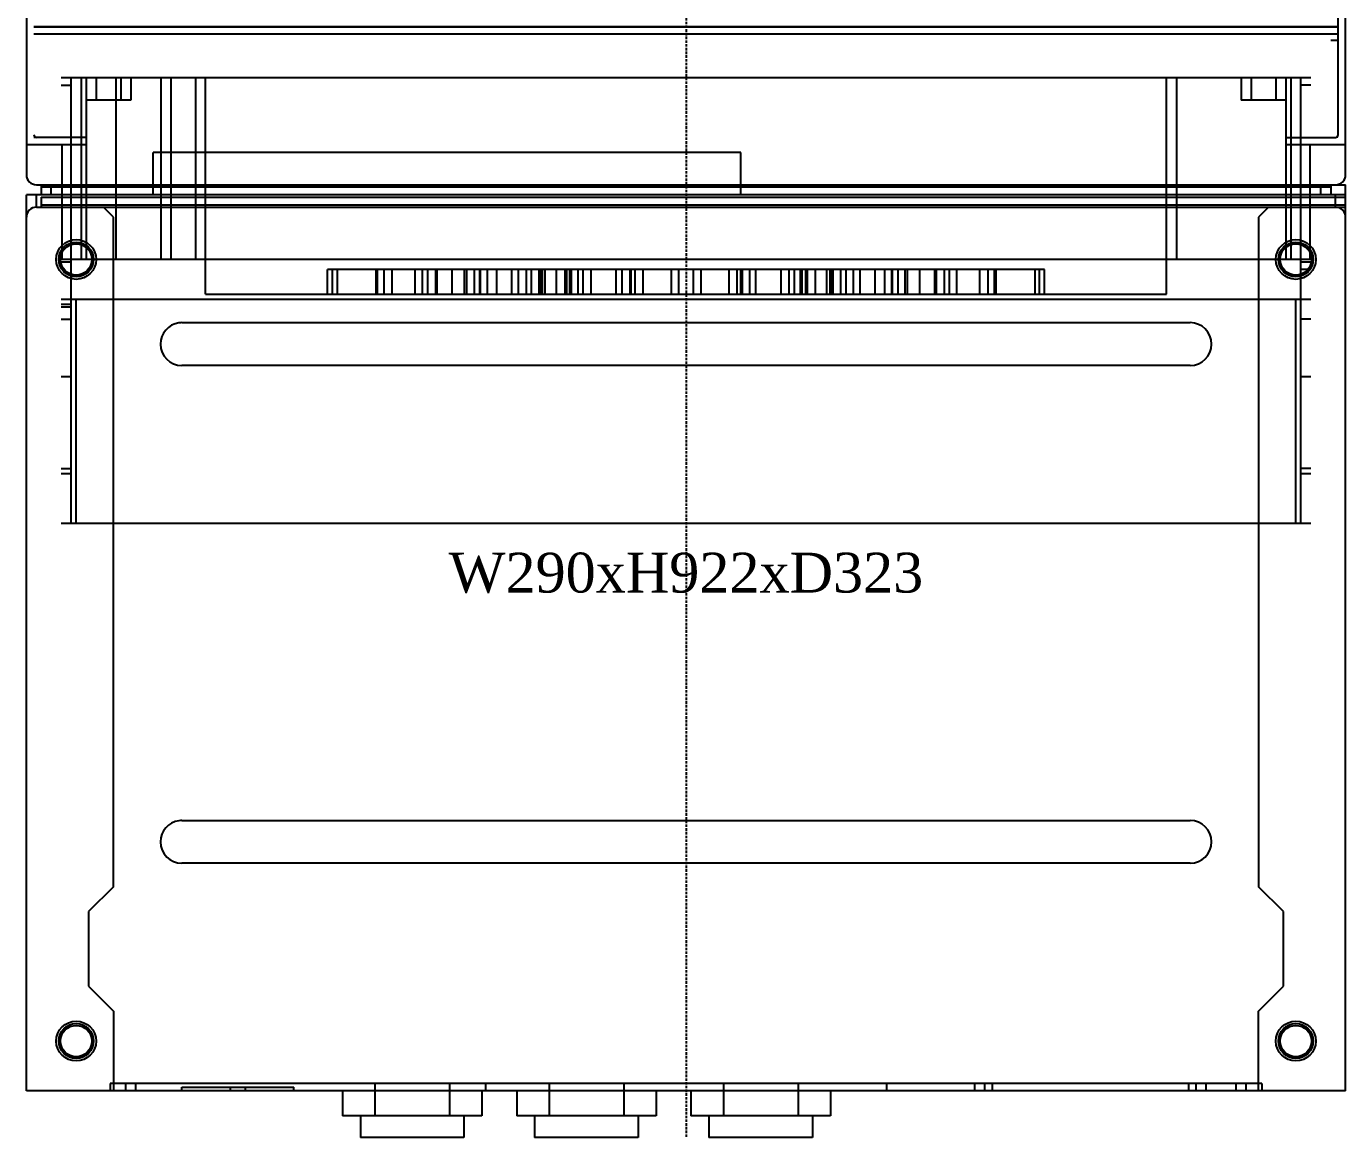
# Model space of a CAD drawing. Extents: x 0 to 290, y 0 to 931.
# Drawn here: x 12.5 to 277.5, y 0 to 223.2 of the extents above; entities that cross this region are included whole.
import ezdxf

# ---------------------------------------------------------------- set-up
doc = ezdxf.new("R2010")
doc.units = 0
doc.linetypes.add('DASHED', pattern=[0.75, 0.5, -0.25])
doc.layers.add('-15N-THT. THIẾT BỊ ĐÓNG MỞ', color=40, linetype='CONTINUOUS')
doc.styles.add('- 04.0', font='times.ttf', dxfattribs={"height": 4})

# ---------------------------------------------------------------- blocks, each defined once
blk = doc.blocks.new('06 - N - SC VSD ATV630D55~D90N4')
at = {"layer": '-15N-THT. THIẾT BỊ ĐÓNG MỞ', "color": 6, "linetype": 'DASHED'}
blk.add_line((0, 465.7), (0, -465.7), dxfattribs=at)
at = {"layer": '-15N-THT. THIẾT BỊ ĐÓNG MỞ'}
for p, q in [((-132.5, 429.99), (-132.5, -272.3)), ((132.5, -272.3), (132.5, 429.99)), ((131, -264.3), (131, -229.55)), ((-131, -242.49), (131, -242.49)), ((-131, -242.55), (-131, -242.55)), ((-131, -242.55), (131, -242.55)), ((-131, -242.55), (131, -242.55)), ((131, -242.55), (131, -242.55)), ((-131, -244), (-131, -244)), ((-131, -244), (131, -244)), ((129.5, -245.26), (129.5, -245.26)), ((129.5, -245.26), (131, -245.26)), ((131, -244), (131, -244)), ((131, -245.26), (131, -245.26)), ((125.5, -252.8), (-125.5, -252.8)), ((-125.5, -252.8), (-125.5, -252.8)), ((-125.5, -254.3), (-125.5, -254.3)), ((-125.5, -254.3), (-123.5, -254.3)), ((-123.5, -252.8), (-123.5, -252.8)), ((-123.5, -342.3), (-123.5, -252.8)), ((-123.5, -254.3), (-123.5, -254.3)), ((-121.5, -252.8), (-121.5, -252.8)), ((-121.5, -252.8), (-121.5, -289.3)), ((-120.5, -252.8), (-120.5, -289.3)), ((-118.5, -252.8), (-118.5, -257.3)), ((-114.5, -252.8), (-114.5, -289.3)), ((-113.5, -252.8), (-113.5, -257.3)), ((-111.5, -252.8), (-111.5, -257.3)), ((-105.5, -252.8), (-105.5, -289.3)), ((-103.5, -252.8), (-103.5, -289.3)), ((-98.5, -252.8), (-98.5, -252.8)), ((-98.5, -252.8), (-98.5, -289.3)), ((-96.5, -252.8), (-96.5, -252.8)), ((-96.5, -296.3), (-96.5, -252.8)), ((96.5, -252.8), (96.5, -252.8)), ((96.5, -296.3), (96.5, -252.8)), ((98.5, -252.8), (98.5, -252.8)), ((98.5, -252.8), (98.5, -289.3)), ((111.5, -252.8), (111.5, -257.3)), ((113.5, -252.8), (113.5, -257.3)), ((118.5, -252.8), (118.5, -257.3)), ((120.5, -252.8), (120.5, -289.3)), ((121.5, -252.8), (121.5, -252.8)), ((121.5, -252.8), (121.5, -289.3)), ((123.5, -252.8), (123.5, -252.8)), ((123.5, -342.3), (123.5, -252.8)), ((123.5, -254.3), (123.5, -254.3)), ((125.5, -254.3), (123.5, -254.3)), ((125.5, -252.8), (125.5, -252.8)), ((125.5, -254.3), (125.5, -254.3)), ((-111.5, -257.3), (-120.5, -257.3)), ((113.5, -257.3), (111.5, -257.3)), ((120.5, -257.3), (113.5, -257.3)), ((-131, -264.3), (-131, -264.3)), ((-120.5, -264.8), (-131, -264.8)), ((-131, -264.8), (-131, -264.8)), ((-130.5, -264.8), (-130.5, -264.8)), ((-120.5, -264.8), (-120.5, -264.8)), ((120.5, -264.8), (130.5, -264.8)), ((120.5, -264.8), (120.5, -264.8)), ((129.5, -264.8), (129.5, -264.8)), ((130.5, -264.8), (130.5, -264.8)), ((131, -264.3), (131, -264.3)), ((-132.5, -266.3), (-132.5, -266.3)), ((-120.5, -266.3), (-132.5, -266.3)), ((-125.33, -289.3), (-125.33, -266.3)), ((-120.5, -266.3), (-120.5, -266.3)), ((132.5, -266.3), (120.5, -266.3)), ((120.5, -266.3), (120.5, -266.3)), ((125.33, -266.3), (125.33, -289.3)), ((132.5, -266.3), (132.5, -266.3)), ((11, -267.8), (-107, -267.8)), ((-107, -267.8), (-107, -267.8)), ((-107, -276.3), (-107, -267.8)), ((11, -267.8), (11, -267.8)), ((11, -276.3), (11, -267.8)), ((-132.5, -272.3), (-132.5, -272.3)), ((132.5, -272.3), (132.5, -272.3)), ((-130.5, -274.3), (-130.5, -274.3)), ((-130.5, -274.3), (132.5, -274.3)), ((-129.5, -274.3), (-129.5, -274.3)), ((-129.5, -274.3), (-129.5, -276.3)), ((-129.5, -274.8), (-129.5, -274.8)), ((129.5, -274.8), (-129.5, -274.8)), ((-127.5, -276.3), (-127.5, -274.8)), ((-107, -274.8), (-107, -274.8)), ((11, -274.8), (11, -274.8)), ((127.5, -276.3), (127.5, -274.8)), ((129.5, -274.3), (129.5, -276.3)), ((129.5, -274.8), (129.5, -274.8)), ((130.5, -274.3), (130.5, -274.3)), ((132.5, -274.3), (132.5, -274.3)), ((132.5, -276.24), (132.5, -274.3)), ((-132.5, -280.8), (-132.5, -276.3)), ((-132.5, -276.3), (-132.5, -276.3)), ((132.5, -276.3), (-132.5, -276.3)), ((-131, -276.3), (-131, -276.3)), ((-130.5, -278.8), (-130.5, -276.3)), ((-130.5, -276.3), (-130.5, -276.3)), ((-129.5, -276.3), (-129.5, -276.3)), ((-129.5, -276.8), (132.5, -276.8)), ((-129.5, -276.8), (-129.5, -278.8)), ((-129.5, -276.8), (-129.5, -276.8)), ((-107, -276.3), (-107, -276.3)), ((11, -276.3), (11, -276.3)), ((129.5, -276.24), (132.5, -276.24)), ((129.5, -276.3), (129.5, -276.3)), ((130.5, -278.8), (130.5, -276.3)), ((130.5, -276.3), (130.5, -276.3)), ((131, -276.3), (131, -276.3)), ((132.5, -276.3), (132.5, -276.3)), ((132.5, -456.3), (132.5, -276.3)), ((132.5, -276.8), (132.5, -276.8)), ((-132.5, -456.3), (-132.5, -280.8)), ((-132.5, -280.8), (-132.5, -280.8)), ((-130.5, -278.8), (-130.5, -278.8)), ((-130.5, -278.8), (132.5, -278.8)), ((-129.5, -278.3), (-129.5, -278.3)), ((-129.5, -278.3), (132.5, -278.3)), ((-129.5, -278.8), (-129.5, -278.8)), ((-115, -280.8), (-117, -278.8)), ((-117, -278.8), (-117, -278.8)), ((-115, -415.3), (-115, -280.8)), ((-115, -280.8), (-115, -280.8)), ((117, -278.8), (115, -280.8)), ((115, -280.8), (115, -415.3)), ((115, -280.8), (115, -280.8)), ((117, -278.8), (117, -278.8)), ((130.5, -278.8), (130.5, -278.8)), ((132.5, -278.3), (132.5, -278.3)), ((132.5, -278.8), (132.5, -278.8)), ((132.5, -280.8), (132.5, -280.8)), ((-126.5, -289.3), (-126.5, -289.3)), ((-126, -289.3), (-126, -289.3)), ((-125.65, -289.3), (-125.65, -289.3)), ((-125.5, -289.3), (-125.5, -289.3)), ((125.5, -289.3), (-125.5, -289.3)), ((-125.5, -289.8), (-123.5, -289.8)), ((-123.5, -289.3), (-123.5, -289.3)), ((-121.5, -289.3), (-121.5, -289.3)), ((-119.35, -289.3), (-119.35, -289.3)), ((-119, -289.3), (-119, -289.3)), ((-118.5, -289.3), (-118.5, -289.3)), ((-98.5, -289.3), (-98.5, -289.3)), ((-72, -296.3), (-72, -291.3)), ((72, -291.3), (-72, -291.3)), ((-72, -291.3), (-72, -291.3)), ((-71, -296.3), (-71, -291.3)), ((-70.05, -291.3), (-70.05, -296.3)), ((-62.22, -296.3), (-62.22, -291.3)), ((-62, -296.3), (-62, -291.3)), ((-60.72, -291.3), (-60.72, -296.3)), ((-59, -296.3), (-59, -291.3)), ((-54.43, -296.3), (-54.43, -291.3)), ((-52.93, -296.3), (-52.93, -291.3)), ((-51.83, -296.3), (-51.83, -291.3)), ((-50.33, -291.3), (-50.33, -296.3)), ((-50, -296.3), (-50, -291.3)), ((-47, -296.3), (-47, -291.3)), ((-44.52, -296.3), (-44.52, -291.3)), ((-44.03, -296.3), (-44.03, -291.3)), ((-42.53, -291.3), (-42.53, -296.3)), ((-41.43, -296.3), (-41.43, -291.3)), ((-41.38, -291.3), (-41.38, -296.3)), ((-39.93, -291.3), (-39.93, -296.3)), ((-38, -296.3), (-38, -291.3)), ((-35, -296.3), (-35, -291.3)), ((-33.63, -296.3), (-33.63, -291.3)), ((-32.13, -291.3), (-32.13, -296.3)), ((-31.03, -296.3), (-31.03, -291.3)), ((-29.53, -291.3), (-29.53, -296.3)), ((-29.28, -291.3), (-29.28, -296.3)), ((-28.89, -291.3), (-28.89, -296.3)), ((-28.28, -296.3), (-28.28, -291.3)), ((-26, -296.3), (-26, -291.3)), ((-24.31, -291.3), (-24.31, -296.3)), ((-23.99, -291.3), (-23.99, -296.3)), ((-23.31, -296.3), (-23.31, -291.3)), ((-23.23, -296.3), (-23.23, -291.3)), ((-23, -296.3), (-23, -291.3)), ((-21.73, -291.3), (-21.73, -296.3)), ((-20.63, -296.3), (-20.63, -291.3)), ((-19.13, -291.3), (-19.13, -296.3)), ((-14, -296.3), (-14, -291.3)), ((-12.8, -296.3), (-12.8, -291.3)), ((-11.3, -291.3), (-11.3, -296.3)), ((-11, -296.3), (-11, -291.3)), ((-10.19, -296.3), (-10.19, -291.3)), ((-8.69, -291.3), (-8.69, -296.3)), ((-3, -291.3), (-3, -296.3)), ((-1.5, -291.3), (-1.5, -291.3)), ((-1.5, -291.3), (-1.5, -296.3)), ((1.5, -291.3), (1.5, -291.3)), ((1.5, -296.3), (1.5, -291.3)), ((3, -291.3), (3, -296.3)), ((8.69, -296.3), (8.69, -291.3)), ((10.19, -291.3), (10.19, -296.3)), ((11, -296.3), (11, -291.3)), ((11.3, -291.3), (11.3, -296.3)), ((12.8, -296.3), (12.8, -291.3)), ((14, -296.3), (14, -291.3)), ((19.13, -296.3), (19.13, -291.3)), ((20.63, -291.3), (20.63, -296.3)), ((21.73, -291.3), (21.73, -296.3)), ((23, -296.3), (23, -291.3)), ((23.23, -296.3), (23.23, -291.3)), ((23.31, -296.3), (23.31, -291.3)), ((23.99, -291.3), (23.99, -296.3)), ((24.31, -291.3), (24.31, -296.3)), ((26, -296.3), (26, -291.3)), ((28.28, -296.3), (28.28, -291.3)), ((28.89, -291.3), (28.89, -296.3)), ((29.28, -296.3), (29.28, -291.3)), ((29.53, -296.3), (29.53, -291.3)), ((31.03, -291.3), (31.03, -296.3)), ((32.13, -291.3), (32.13, -296.3)), ((33.63, -296.3), (33.63, -291.3)), ((35, -296.3), (35, -291.3)), ((38, -296.3), (38, -291.3)), ((39.93, -296.3), (39.93, -291.3)), ((41.38, -296.3), (41.38, -291.3)), ((41.43, -291.3), (41.43, -296.3)), ((42.53, -291.3), (42.53, -296.3)), ((44.03, -296.3), (44.03, -291.3)), ((44.52, -296.3), (44.52, -291.3)), ((47, -296.3), (47, -291.3)), ((50, -296.3), (50, -291.3)), ((50.33, -296.3), (50.33, -291.3)), ((51.83, -291.3), (51.83, -296.3)), ((52.93, -296.3), (52.93, -291.3)), ((54.43, -296.3), (54.43, -291.3)), ((59, -296.3), (59, -291.3)), ((60.72, -296.3), (60.72, -291.3)), ((62, -296.3), (62, -291.3)), ((62.22, -291.3), (62.22, -296.3)), ((70.05, -291.3), (70.05, -296.3)), ((71, -296.3), (71, -291.3)), ((72, -291.3), (72, -291.3)), ((72, -296.3), (72, -291.3)), ((98.5, -289.3), (98.5, -289.3)), ((118.5, -289.3), (118.5, -289.3)), ((119, -289.3), (119, -289.3)), ((119.35, -289.3), (119.35, -289.3)), ((121.5, -289.3), (121.5, -289.3)), ((123.5, -289.3), (123.5, -289.3)), ((123.5, -289.8), (125.5, -289.8)), ((125.5, -291.3), (123.5, -291.3)), ((125.5, -289.3), (125.5, -289.3)), ((125.65, -289.3), (125.65, -289.3)), ((126, -289.3), (126, -289.3)), ((126.5, -289.3), (126.5, -289.3)), ((-96.5, -296.3), (96.5, -296.3)), ((-96.5, -296.3), (-96.5, -296.3)), ((-72, -296.3), (-72, -296.3)), ((-1.5, -296.3), (-1.5, -296.3)), ((1.5, -296.3), (1.5, -296.3)), ((72, -296.3), (72, -296.3)), ((96.5, -296.3), (96.5, -296.3)), ((-125.5, -297.3), (125.5, -297.3)), ((-125.5, -297.3), (-125.5, -297.3)), ((-125.5, -298.3), (-125.5, -298.3)), ((-125.5, -298.3), (-123.5, -298.3)), ((-125.5, -298.8), (-123.5, -298.8)), ((-125.5, -298.8), (-125.5, -298.8)), ((-123.5, -297.3), (-123.5, -297.3)), ((-123.5, -298.3), (-123.5, -298.3)), ((-123.5, -298.8), (-123.5, -298.8)), ((-122.5, -342.3), (-122.5, -297.3)), ((122.5, -342.3), (122.5, -297.3)), ((123.5, -297.3), (123.5, -297.3)), ((125.5, -297.3), (125.5, -297.3)), ((-125.5, -301.3), (-125.5, -301.3)), ((-125.5, -301.3), (-123.5, -301.3)), ((-123.5, -301.3), (-123.5, -301.3)), ((-101.85, -302.04), (-101.85, -302.04)), ((-101.25, -302), (101.25, -302)), ((-101.25, -302), (-101.25, -302)), ((101.25, -302), (101.25, -302)), ((123.5, -301.3), (123.5, -301.3)), ((125.5, -301.3), (123.5, -301.3)), ((125.5, -301.3), (125.5, -301.3)), ((-105.55, -306.3), (-105.55, -306.3)), ((105.55, -306.3), (105.55, -306.3)), ((-101.25, -310.6), (-101.25, -310.6)), ((101.25, -310.6), (-101.25, -310.6)), ((101.25, -310.6), (101.25, -310.6)), ((101.6, -310.59), (101.6, -310.59)), ((-125.5, -312.8), (-123.5, -312.8)), ((123.5, -312.8), (125.5, -312.8)), ((-125.5, -331.3), (-123.5, -331.3)), ((-125.5, -332.3), (-123.5, -332.3)), ((125.5, -331.3), (123.5, -331.3)), ((123.5, -332.3), (125.5, -332.3)), ((-125.5, -342.3), (125.5, -342.3)), ((-125.5, -342.3), (-125.5, -342.3)), ((-123.5, -342.3), (-123.5, -342.3)), ((123.5, -342.3), (123.5, -342.3)), ((125.5, -342.3), (125.5, -342.3)), ((-101.85, -402.04), (-101.85, -402.04)), ((-101.25, -402), (101.25, -402)), ((-101.25, -402), (-101.25, -402)), ((101.25, -402), (101.25, -402)), ((-105.55, -406.3), (-105.55, -406.3)), ((105.55, -406.3), (105.55, -406.3)), ((101.25, -410.6), (-101.25, -410.6)), ((-101.25, -410.6), (-101.25, -410.6)), ((101.25, -410.6), (101.25, -410.6)), ((101.6, -410.59), (101.6, -410.59)), ((-115, -415.3), (-120, -420.3)), ((-115, -415.3), (-115, -415.3)), ((120, -420.3), (115, -415.3)), ((115, -415.3), (115, -415.3)), ((-120, -420.3), (-120, -435.3)), ((-120, -420.3), (-120, -420.3)), ((120, -435.3), (120, -420.3)), ((120, -420.3), (120, -420.3)), ((-120, -435.3), (-115, -440.3)), ((-120, -435.3), (-120, -435.3)), ((115, -440.3), (120, -435.3)), ((120, -435.3), (120, -435.3)), ((-115, -440.3), (-115, -456.3)), ((-115, -440.3), (-115, -440.3)), ((115, -456.3), (115, -440.3)), ((115, -440.3), (115, -440.3)), ((-119.35, -446.3), (-119.35, -446.3)), ((-119, -446.3), (-119, -446.3)), ((-118.5, -446.3), (-118.5, -446.3)), ((118.5, -446.3), (118.5, -446.3)), ((119, -446.3), (119, -446.3)), ((119.35, -446.3), (119.35, -446.3)), ((125.65, -446.3), (125.65, -446.3)), ((126, -446.3), (126, -446.3)), ((126.5, -446.3), (126.5, -446.3)), ((132.5, -446.3), (132.5, -446.3)), ((-115.7, -454.8), (-115.7, -456.3)), ((115.7, -454.8), (-115.7, -454.8)), ((-112.5, -456.3), (-112.5, -454.8)), ((-112.5, -454.8), (-112.5, -454.8)), ((-110.5, -456.3), (-110.5, -454.8)), ((-101.25, -455.55), (-78.75, -455.55)), ((-101.25, -456.3), (-101.25, -455.55)), ((-91.5, -455.55), (-91.5, -455.55)), ((-91.5, -456.3), (-91.5, -455.55)), ((-88.5, -456.3), (-88.5, -455.55)), ((-88.5, -455.55), (-88.5, -455.55)), ((-78.75, -456.3), (-78.75, -455.55)), ((-62.5, -454.8), (-62.5, -461.3)), ((-47.5, -454.8), (-47.5, -461.3)), ((-40.3, -454.8), (-40.3, -456.3)), ((-27.5, -454.8), (-27.5, -461.3)), ((-12.5, -454.8), (-12.5, -461.3)), ((7.5, -454.8), (7.5, -461.3)), ((22.5, -454.8), (22.5, -461.3)), ((40.3, -454.8), (40.3, -456.3)), ((58, -456.3), (58, -454.8)), ((60, -456.3), (60, -454.8)), ((60, -454.8), (60, -454.8)), ((61.5, -454.8), (61.5, -456.3)), ((101, -456.3), (101, -454.8)), ((102.5, -456.3), (102.5, -454.8)), ((102.5, -454.8), (102.5, -454.8)), ((104.5, -456.3), (104.5, -454.8)), ((110.5, -456.3), (110.5, -454.8)), ((112.5, -456.3), (112.5, -454.8)), ((112.5, -454.8), (112.5, -454.8)), ((115, -454.3), (115, -454.3)), ((115.7, -454.8), (115.7, -456.3)), ((132.5, -456.3), (-132.5, -456.3)), ((-115, -456.3), (-115, -456.3)), ((-112.5, -456.3), (-112.5, -456.3)), ((-91.5, -456.3), (-91.5, -456.3)), ((-88.5, -456.3), (-88.5, -456.3)), ((-69, -456.3), (-69, -461.3)), ((-41, -456.3), (-41, -461.3)), ((-34, -456.3), (-34, -461.3)), ((-6, -456.3), (-6, -461.3)), ((1, -456.3), (1, -461.3)), ((29, -456.3), (29, -461.3)), ((60, -456.3), (60, -456.3)), ((102.5, -456.3), (102.5, -456.3)), ((112.5, -456.3), (112.5, -456.3)), ((115, -456.3), (115, -456.3)), ((122.5, -456.3), (122.5, -456.3)), ((-41, -461.3), (-69, -461.3)), ((-65.4, -461.3), (-65.4, -465.7)), ((-44.6, -461.3), (-44.6, -465.7)), ((-6, -461.3), (-34, -461.3)), ((-30.4, -461.3), (-30.4, -465.7)), ((-9.6, -461.3), (-9.6, -465.7)), ((29, -461.3), (1, -461.3)), ((4.6, -461.3), (4.6, -465.7)), ((25.4, -461.3), (25.4, -465.7)), ((-44.6, -465.7), (-65.4, -465.7)), ((-9.6, -465.7), (-30.4, -465.7)), ((25.4, -465.7), (4.6, -465.7))]:
    blk.add_line(p, q, dxfattribs=at)
for centre, radius in [((-122.5, -289.3), 4), ((-122.5, -289.3), 3.5), ((-122.5, -289.3), 3.15), ((122.5, -289.3), 4), ((122.5, -289.3), 3.5), ((122.5, -289.3), 3.15), ((-122.5, -446.3), 4), ((122.5, -446.3), 4), ((-122.5, -446.3), 3.5), ((-122.5, -446.3), 3.15), ((122.5, -446.3), 3.5), ((122.5, -446.3), 3.15)]:
    blk.add_circle(centre, radius, dxfattribs=at)
for centre, radius, start, end in [((-130.5, -264.3), 0.5, 180, 270), ((130.5, -264.3), 0.5, 270, 0), ((-130.5, -272.3), 2, 180, 270), ((130.5, -272.3), 2, 270, 0), ((-130.5, -280.8), 2, 90, 180), ((130.5, -280.8), 2, 0, 90), ((-101.25, -306.3), 4.3, 97.9745, 180), ((-101.25, -306.3), 4.3, 90.0006, 97.9738), ((101.25, -306.3), 4.3, 270, 90), ((-101.25, -306.3), 4.3, 180.0001, 269.9999), ((-101.25, -406.3), 4.3, 97.9745, 180), ((-101.25, -406.3), 4.3, 90.0006, 97.9738), ((101.25, -406.3), 4.3, 270, 90), ((-101.25, -406.3), 4.3, 180.0001, 269.9999)]:
    blk.add_arc(centre, radius, start, end, dxfattribs=at)
at = {"layer": '-15N-THT. THIẾT BỊ ĐÓNG MỞ', "color": 3, "insert": (0, -352.3), "char_height": 8, "width": 47.4864, "attachment_point": 5, "style": '- 04.0'}
blk.add_mtext('W290xH922xD323', dxfattribs=at)

msp = doc.modelspace()

# ---------------------------------------------------------------- block references
msp.add_blockref('06 - N - SC VSD ATV630D55~D90N4', (145, 465.7))

doc.saveas('drawing.dxf')
